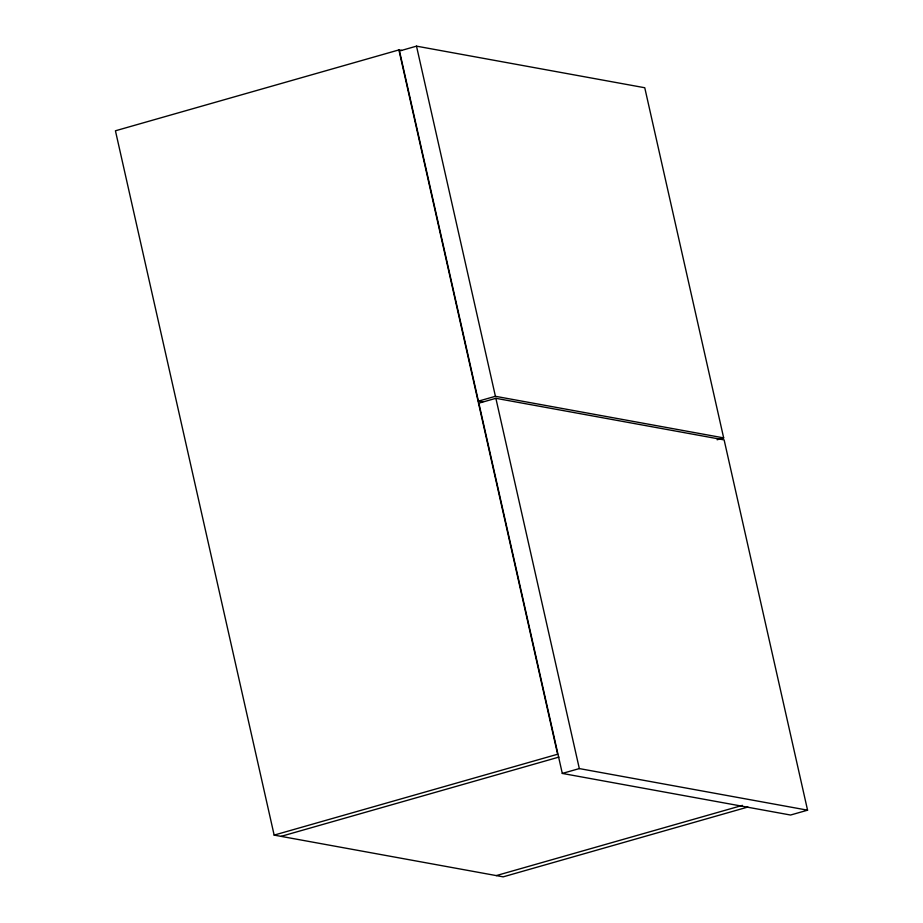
<?xml version="1.0" encoding="UTF-8"?>
<svg xmlns="http://www.w3.org/2000/svg" width="923" height="923" viewBox="0 0 923 923"><rect width="100%" height="100%" fill="white"/><g stroke="black" fill="none" stroke-linecap="round" stroke-linejoin="round"><path stroke-width="1.38" d="M401.643 50.43L398.898 49.923L115.433 130.789L274.154 835.107L503.173 876.85L747.918 807.025M717.125 439.763L723.667 437.894L644.762 87.743L416.504 46.15L399.497 51.007L478.414 401.147L482.66 401.92M478.414 401.147L495.42 396.302L723.667 437.894M495.87 398.309L478.864 403.166L562.303 773.428L790.561 815.032L807.567 810.175L724.128 439.902L495.87 398.309L579.321 768.582L807.567 810.175M274.154 835.107L557.619 754.241L398.898 49.923M281.03 836.365L558.957 757.079M562.303 773.428L579.321 768.582M496.297 875.592L742.427 805.375M416.504 46.15L495.42 396.302"/></g></svg>
